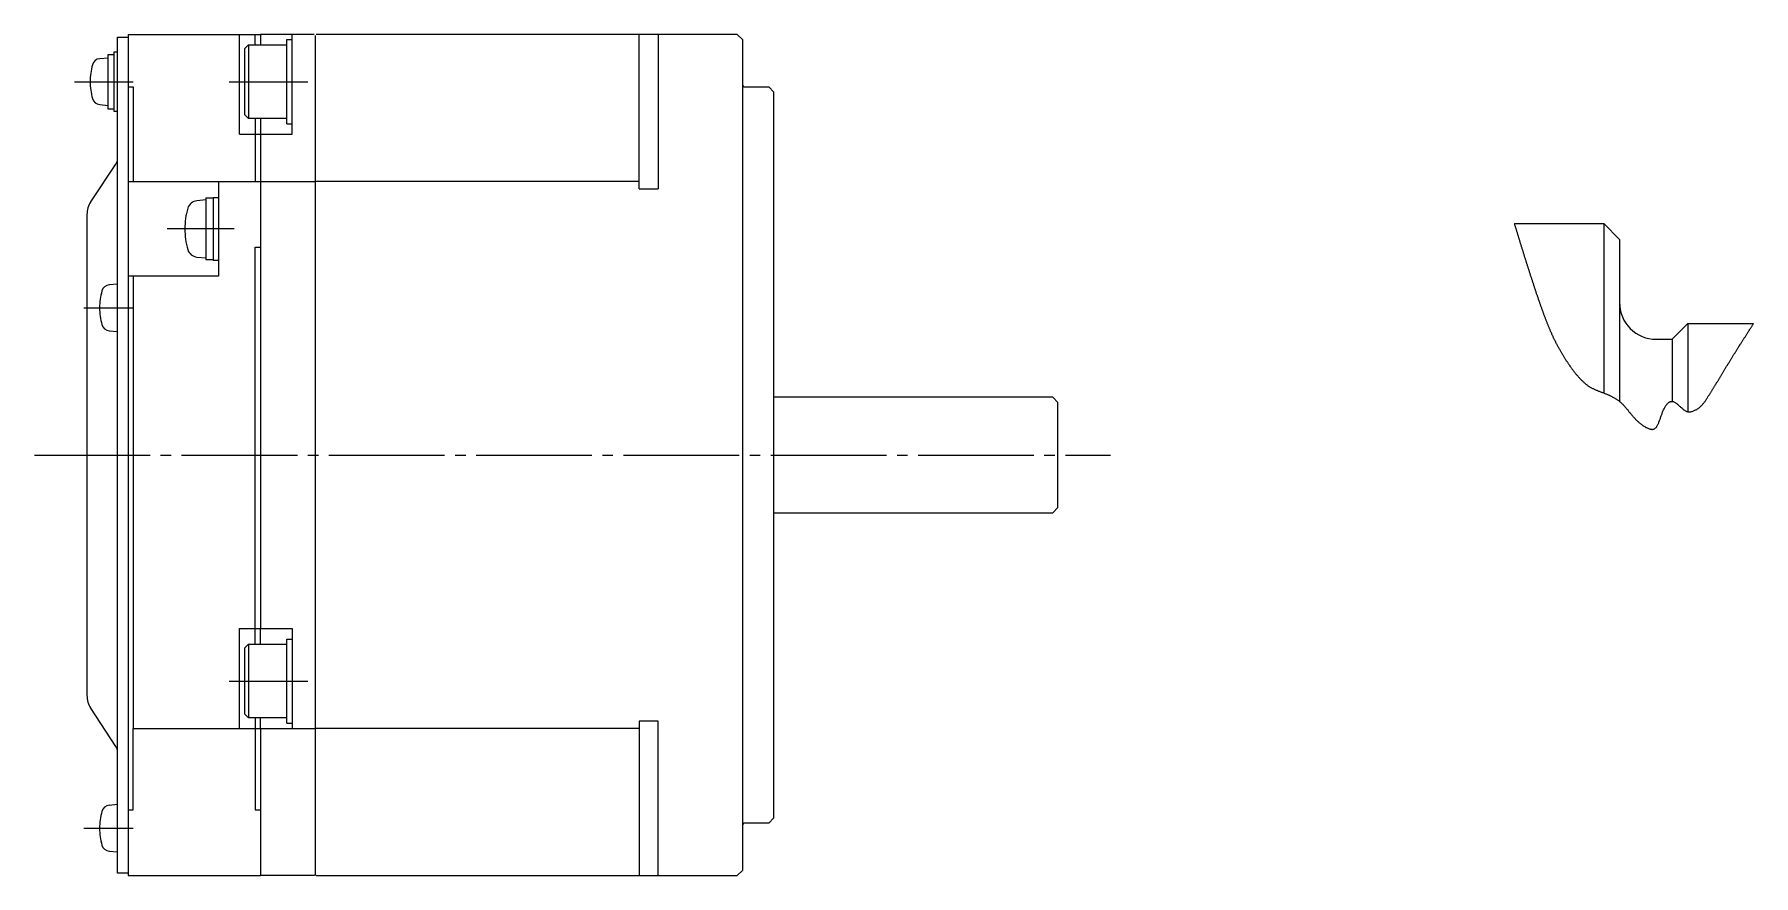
# Model space of a CAD drawing. Extents: x -232 to 225, y -175 to 119.
# Drawn here: x -50.3 to 113.1, y -175 to -95 of the extents above; entities that cross this region are included whole.
import ezdxf

# ---------------------------------------------------------------- set-up
doc = ezdxf.new("R2010")
doc.units = 0
doc.linetypes.add('DASH_CENTER', pattern=[14, 11, -1, 1, -1])
doc.layers.get('0').update_dxf_attribs({"linetype": 'CONTINUOUS'})

msp = doc.modelspace()

# ---------------------------------------------------------------- linework, layer by layer
at = {"color": 7, "linetype": 'CONTINUOUS'}
for p, q in [((-42.4, -95.25), (-41.4, -95.25)), ((-42.4, -135), (-42.4, -95.25)), ((-41.4, -95), (-28.8, -95)), ((-41.4, -95), (-41.4, -175)), ((-30.8, -104.5), (-30.8, -95)), ((-29.95, -96), (-30.3, -96.35)), ((-30.3, -102.65), (-30.3, -96.35)), ((-29.95, -96), (-29.95, -103)), ((-29.95, -96), (-26.3, -96)), ((-29.3, -96), (-29.3, -95)), ((-23.7, -95), (-28.8, -95)), ((-28.8, -95), (-28.8, -96)), ((-26.3, -103.5), (-26.3, -95.5)), ((-26.3, -95.5), (-25.8, -95.5)), ((-25.8, -104.5), (-25.8, -95)), ((-23.6, -95.1), (-23.6, -174.9)), ((16.5, -95), (-23.5, -95)), ((7.2, -109.68), (7.2, -95)), ((9, -95), (9, -109.68)), ((17, -95.5), (16.5, -95)), ((17, -95.5), (17, -174.5)), ((-43.3, -97.25), (-44.08, -97.32)), ((-43.3, -102.1), (-43.3, -96.9)), ((-43.3, -96.9), (-42.7, -96.9)), ((-42.7, -102.35), (-42.7, -96.65)), ((-42.7, -96.65), (-42.4, -96.65)), ((-41.4, -100), (-40.9, -100)), ((-40.9, -100), (-40.9, -109)), ((17.3, -100), (19.5, -100)), ((19.5, -100), (20, -100.5)), ((20, -135), (20, -100.5)), ((-44.08, -101.68), (-43.3, -101.75)), ((-42.7, -102.1), (-43.3, -102.1)), ((-42.4, -102.35), (-42.7, -102.35)), ((-30.3, -102.65), (-29.95, -103)), ((-30.8, -104.5), (-25.8, -104.5)), ((-26.3, -103), (-29.95, -103)), ((-29.3, -103), (-29.3, -109)), ((-28.8, -103), (-28.8, -151.5)), ((-26.3, -103.5), (-25.8, -103.5)), ((-44.93, -110.91), (-42.57, -107.35)), ((-41.4, -109), (-28.8, -109)), ((-32.8, -109), (-32.8, -118)), ((-28.8, -109), (-23.6, -109)), ((7.2, -109), (-23.6, -109)), ((-34, -110.75), (-34.85, -110.82)), ((-34, -110.55), (-33.3, -110.55)), ((-34, -110.55), (-34, -116.45)), ((-33.3, -110.5), (-33.3, -116.5)), ((-33.3, -110.5), (-32.8, -110.5)), ((7.2, -109.68), (9, -109.68)), ((-45.3, -112.12), (-45.3, -135)), ((90.38, -113), (98.88, -113)), ((98.88, -113), (98.88, -129.1)), ((98.88, -113), (100.38, -114.5)), ((-29.3, -153), (-29.3, -115.25)), ((-29.3, -115.25), (-28.8, -115.25)), ((100.38, -114.5), (100.38, -129.9)), ((-34.85, -116.18), (-34, -116.25)), ((-33.3, -116.45), (-34, -116.45)), ((-32.8, -116.5), (-33.3, -116.5)), ((-42.4, -118.75), (-43.18, -118.82)), ((-32.8, -118), (-41.4, -118)), ((-40.9, -118), (-40.9, -161)), ((105.38, -124), (106.88, -122.5)), ((106.88, -122.5), (113.13, -122.5)), ((106.88, -122.5), (106.88, -130.88)), ((-43.18, -123.18), (-42.4, -123.25)), ((103.88, -124), (105.38, -124)), ((105.38, -124), (105.38, -129.9)), ((46.5, -129.5), (20, -129.5)), ((47, -130), (46.5, -129.5)), ((47, -140), (47, -130)), ((-45.3, -135), (-45.3, -157.88)), ((-42.4, -174.75), (-42.4, -135)), ((20, -169.5), (20, -135)), ((20, -140.5), (46.5, -140.5)), ((46.5, -140.5), (47, -140)), ((-30.8, -151.5), (-28.8, -151.5)), ((-30.8, -161), (-30.8, -151.5)), ((-28.8, -153), (-28.8, -151.5)), ((-28.8, -151.5), (-25.8, -151.5)), ((-25.8, -151.5), (-25.8, -161)), ((-29.95, -153), (-30.3, -153.35)), ((-30.3, -159.65), (-30.3, -153.35)), ((-29.95, -153), (-29.95, -160)), ((-29.95, -153), (-26.3, -153)), ((-26.3, -152.5), (-25.8, -152.5)), ((-26.3, -160.5), (-26.3, -152.5)), ((-42.57, -162.71), (-44.93, -159.09)), ((-30.3, -159.65), (-29.95, -160)), ((-26.3, -160), (-29.95, -160)), ((-29.3, -160), (-29.3, -168.75)), ((-28.8, -161), (-28.8, -160)), ((-40.9, -161), (-28.8, -161)), ((-40.9, -168.75), (-40.9, -161)), ((-28.8, -161), (-28.8, -175)), ((-28.8, -161), (-23.6, -161)), ((-26.3, -160.5), (-25.8, -160.5)), ((7.2, -161), (-23.6, -161)), ((7.2, -160.32), (7.2, -175)), ((9, -160.32), (7.2, -160.32)), ((9, -175), (9, -160.32)), ((-42.4, -168.25), (-43.18, -168.32)), ((-41.4, -168.75), (-40.9, -168.75)), ((-29.3, -168.75), (-28.8, -168.75)), ((20, -169.5), (19.5, -170)), ((19.5, -170), (17.3, -170)), ((-43.18, -172.68), (-42.4, -172.75)), ((-41.4, -174.75), (-42.4, -174.75)), ((16.5, -175), (17, -174.5)), ((-41.4, -175), (-28.8, -175)), ((-23.7, -175), (-28.8, -175)), ((-23.6, -174.9), (-23.7, -175)), ((-23.5, -175), (-23.6, -174.9)), ((-23.5, -175), (16.5, -175))]:
    msp.add_line(p, q, dxfattribs=at)
at = {"color": 1, "linetype": 'DASH_CENTER'}
for p, q in [((-46.5, -99.5), (-40.9, -99.5)), ((-31.8, -99.5), (-24.3, -99.5)), ((-31.3, -113.5), (-37.68, -113.5)), ((-45.6, -121), (-40.9, -121)), ((-50.3, -135), (52, -135)), ((-31.8, -156.5), (-24.3, -156.5)), ((-45.6, -170.5), (-40.9, -170.5))]:
    msp.add_line(p, q, dxfattribs=at)
at = {"color": 2}
msp.add_polyline3d([(90.38, -113, 0), (90.39, -113.06, 0), (90.41, -113.12, 0), (90.43, -113.18, 0), (90.45, -113.24, 0), (90.47, -113.3, 0), (90.49, -113.36, 0), (90.51, -113.42, 0), (90.52, -113.48, 0), (90.54, -113.54, 0), (90.56, -113.6, 0), (90.58, -113.66, 0), (90.6, -113.72, 0), (90.62, -113.78, 0), (90.64, -113.84, 0), (90.65, -113.91, 0), (90.67, -113.97, 0), (90.69, -114.03, 0), (90.71, -114.09, 0), (90.73, -114.15, 0), (90.75, -114.21, 0), (90.77, -114.27, 0), (90.78, -114.33, 0), (90.8, -114.39, 0), (90.82, -114.45, 0), (90.84, -114.51, 0), (90.86, -114.57, 0), (90.88, -114.63, 0), (90.9, -114.69, 0), (90.91, -114.75, 0), (90.93, -114.81, 0), (90.95, -114.87, 0), (90.97, -114.93, 0), (90.99, -114.99, 0), (91.01, -115.05, 0), (91.03, -115.11, 0), (91.04, -115.17, 0), (91.06, -115.23, 0), (91.08, -115.29, 0), (91.1, -115.35, 0), (91.12, -115.42, 0), (91.14, -115.47, 0), (91.16, -115.53, 0), (91.18, -115.6, 0), (91.19, -115.66, 0), (91.21, -115.72, 0), (91.23, -115.78, 0), (91.25, -115.84, 0), (91.27, -115.9, 0), (91.29, -115.96, 0), (91.31, -116.02, 0), (91.33, -116.08, 0), (91.35, -116.14, 0), (91.36, -116.2, 0), (91.38, -116.26, 0), (91.4, -116.32, 0), (91.42, -116.38, 0), (91.44, -116.44, 0), (91.46, -116.5, 0), (91.48, -116.56, 0), (91.5, -116.62, 0), (91.52, -116.68, 0), (91.54, -116.74, 0), (91.55, -116.8, 0), (91.57, -116.86, 0), (91.59, -116.92, 0), (91.61, -116.98, 0), (91.63, -117.04, 0), (91.65, -117.1, 0), (91.67, -117.16, 0), (91.69, -117.22, 0), (91.71, -117.28, 0), (91.73, -117.34, 0), (91.75, -117.4, 0), (91.77, -117.46, 0), (91.78, -117.52, 0), (91.8, -117.58, 0), (91.82, -117.64, 0), (91.84, -117.7, 0), (91.86, -117.77, 0), (91.88, -117.83, 0), (91.9, -117.89, 0), (91.92, -117.95, 0), (91.94, -118.01, 0), (91.96, -118.07, 0), (91.98, -118.13, 0), (92, -118.19, 0), (92.02, -118.25, 0), (92.04, -118.31, 0), (92.06, -118.37, 0), (92.08, -118.43, 0), (92.1, -118.49, 0), (92.12, -118.55, 0), (92.14, -118.61, 0), (92.16, -118.67, 0), (92.17, -118.73, 0), (92.19, -118.79, 0), (92.21, -118.85, 0), (92.23, -118.91, 0), (92.25, -118.97, 0), (92.27, -119.03, 0), (92.29, -119.09, 0), (92.31, -119.15, 0), (92.33, -119.21, 0), (92.35, -119.27, 0), (92.37, -119.33, 0), (92.39, -119.39, 0), (92.41, -119.45, 0), (92.43, -119.51, 0), (92.45, -119.57, 0), (92.47, -119.63, 0), (92.49, -119.69, 0), (92.52, -119.75, 0), (92.54, -119.81, 0), (92.56, -119.87, 0), (92.58, -119.93, 0), (92.6, -119.99, 0), (92.62, -120.05, 0), (92.64, -120.11, 0), (92.66, -120.17, 0), (92.68, -120.23, 0), (92.7, -120.29, 0), (92.72, -120.35, 0), (92.74, -120.41, 0), (92.76, -120.47, 0), (92.78, -120.53, 0), (92.8, -120.59, 0), (92.82, -120.65, 0), (92.84, -120.71, 0), (92.86, -120.77, 0), (92.88, -120.83, 0), (92.91, -120.89, 0), (92.93, -120.95, 0), (92.95, -121, 0), (92.97, -121.06, 0), (92.99, -121.12, 0), (93.01, -121.18, 0), (93.03, -121.24, 0), (93.05, -121.3, 0), (93.08, -121.36, 0), (93.1, -121.42, 0), (93.12, -121.48, 0), (93.14, -121.54, 0), (93.16, -121.6, 0), (93.18, -121.66, 0), (93.21, -121.72, 0), (93.23, -121.78, 0), (93.25, -121.84, 0), (93.27, -121.9, 0), (93.3, -121.96, 0), (93.32, -122.02, 0), (93.34, -122.08, 0), (93.36, -122.13, 0), (93.39, -122.19, 0), (93.41, -122.25, 0), (93.43, -122.31, 0), (93.46, -122.37, 0), (93.48, -122.43, 0), (93.5, -122.49, 0), (93.53, -122.55, 0), (93.55, -122.61, 0), (93.57, -122.66, 0), (93.6, -122.72, 0), (93.62, -122.78, 0), (93.65, -122.84, 0), (93.67, -122.9, 0), (93.69, -122.95, 0), (93.72, -123.01, 0), (93.74, -123.07, 0), (93.77, -123.13, 0), (93.79, -123.19, 0), (93.82, -123.25, 0), (93.84, -123.3, 0), (93.87, -123.36, 0), (93.9, -123.42, 0), (93.92, -123.48, 0), (93.95, -123.53, 0), (93.97, -123.59, 0), (94, -123.65, 0), (94.03, -123.71, 0), (94.05, -123.76, 0), (94.08, -123.82, 0), (94.11, -123.88, 0), (94.14, -123.94, 0), (94.16, -123.99, 0), (94.19, -124.05, 0), (94.22, -124.11, 0), (94.25, -124.16, 0), (94.28, -124.22, 0), (94.3, -124.27, 0), (94.33, -124.33, 0), (94.36, -124.39, 0), (94.39, -124.44, 0), (94.42, -124.5, 0), (94.45, -124.56, 0), (94.48, -124.61, 0), (94.51, -124.67, 0), (94.54, -124.72, 0), (94.57, -124.78, 0), (94.6, -124.83, 0), (94.63, -124.89, 0), (94.66, -124.94, 0), (94.69, -125, 0), (94.73, -125.05, 0), (94.76, -125.11, 0), (94.79, -125.16, 0), (94.82, -125.22, 0), (94.85, -125.27, 0), (94.89, -125.33, 0), (94.92, -125.38, 0), (94.95, -125.44, 0), (94.98, -125.49, 0), (95.02, -125.54, 0), (95.05, -125.6, 0), (95.08, -125.65, 0), (95.12, -125.7, 0), (95.15, -125.76, 0), (95.18, -125.81, 0), (95.22, -125.87, 0), (95.25, -125.92, 0), (95.29, -125.97, 0), (95.32, -126.03, 0), (95.36, -126.08, 0), (95.39, -126.13, 0), (95.42, -126.18, 0), (95.46, -126.24, 0), (95.5, -126.29, 0), (95.53, -126.34, 0), (95.57, -126.39, 0), (95.6, -126.44, 0), (95.64, -126.5, 0), (95.67, -126.55, 0), (95.71, -126.6, 0), (95.75, -126.65, 0), (95.78, -126.7, 0), (95.82, -126.75, 0), (95.86, -126.81, 0), (95.9, -126.86, 0), (95.93, -126.91, 0), (95.97, -126.96, 0), (96.01, -127.01, 0), (96.05, -127.06, 0), (96.09, -127.11, 0), (96.13, -127.16, 0), (96.16, -127.21, 0), (96.2, -127.26, 0), (96.24, -127.31, 0), (96.29, -127.35, 0), (96.33, -127.4, 0), (96.37, -127.45, 0), (96.41, -127.5, 0), (96.45, -127.55, 0), (96.49, -127.59, 0), (96.54, -127.64, 0), (96.58, -127.69, 0), (96.62, -127.73, 0), (96.67, -127.78, 0), (96.71, -127.83, 0), (96.76, -127.87, 0), (96.8, -127.92, 0), (96.85, -127.96, 0), (96.89, -128.01, 0), (96.94, -128.05, 0), (96.99, -128.09, 0), (97.04, -128.13, 0), (97.08, -128.18, 0), (97.13, -128.22, 0), (97.18, -128.26, 0), (97.23, -128.3, 0), (97.28, -128.33, 0), (97.33, -128.37, 0), (97.38, -128.41, 0), (97.44, -128.44, 0), (97.49, -128.48, 0), (97.54, -128.51, 0), (97.59, -128.55, 0), (97.65, -128.58, 0), (97.7, -128.61, 0), (97.76, -128.64, 0), (97.81, -128.67, 0), (97.87, -128.69, 0), (97.93, -128.72, 0), (97.98, -128.75, 0), (98.04, -128.77, 0), (98.1, -128.8, 0), (98.15, -128.82, 0), (98.21, -128.85, 0), (98.27, -128.87, 0), (98.33, -128.89, 0), (98.39, -128.92, 0), (98.45, -128.94, 0), (98.51, -128.96, 0), (98.57, -128.98, 0), (98.63, -129.01, 0), (98.69, -129.03, 0), (98.75, -129.05, 0), (98.81, -129.07, 0), (98.87, -129.1, 0), (98.93, -129.12, 0), (98.99, -129.14, 0), (99.05, -129.17, 0), (99.11, -129.19, 0), (99.17, -129.22, 0), (99.23, -129.24, 0), (99.29, -129.27, 0), (99.35, -129.29, 0), (99.4, -129.32, 0), (99.46, -129.35, 0), (99.52, -129.38, 0), (99.58, -129.4, 0), (99.64, -129.43, 0), (99.69, -129.46, 0), (99.75, -129.49, 0), (99.81, -129.52, 0), (99.86, -129.55, 0), (99.92, -129.59, 0), (99.97, -129.62, 0), (100.02, -129.65, 0), (100.08, -129.68, 0), (100.13, -129.72, 0), (100.18, -129.75, 0), (100.23, -129.79, 0), (100.28, -129.82, 0), (100.33, -129.86, 0), (100.38, -129.9, 0), (100.42, -129.94, 0), (100.47, -129.98, 0), (100.51, -130.02, 0), (100.56, -130.06, 0), (100.6, -130.1, 0), (100.64, -130.14, 0), (100.68, -130.18, 0), (100.73, -130.22, 0), (100.77, -130.27, 0), (100.81, -130.31, 0), (100.85, -130.35, 0), (100.89, -130.4, 0), (100.92, -130.44, 0), (100.96, -130.49, 0), (101, -130.54, 0), (101.04, -130.58, 0), (101.08, -130.63, 0), (101.12, -130.68, 0), (101.16, -130.72, 0), (101.19, -130.77, 0), (101.23, -130.82, 0), (101.27, -130.87, 0), (101.31, -130.92, 0), (101.35, -130.97, 0), (101.39, -131.01, 0), (101.43, -131.06, 0), (101.47, -131.11, 0), (101.51, -131.16, 0), (101.55, -131.21, 0), (101.6, -131.26, 0), (101.64, -131.31, 0), (101.68, -131.36, 0), (101.73, -131.41, 0), (101.77, -131.46, 0), (101.82, -131.51, 0), (101.87, -131.56, 0), (101.91, -131.61, 0), (101.96, -131.66, 0), (102.01, -131.71, 0), (102.07, -131.75, 0), (102.12, -131.8, 0), (102.17, -131.85, 0), (102.23, -131.9, 0), (102.28, -131.95, 0), (102.34, -132, 0), (102.4, -132.04, 0), (102.46, -132.09, 0), (102.52, -132.13, 0), (102.58, -132.18, 0), (102.64, -132.22, 0), (102.7, -132.26, 0), (102.77, -132.3, 0), (102.83, -132.33, 0), (102.89, -132.37, 0), (102.95, -132.4, 0), (103.01, -132.43, 0), (103.07, -132.46, 0), (103.13, -132.48, 0), (103.19, -132.5, 0), (103.25, -132.52, 0), (103.3, -132.53, 0), (103.36, -132.54, 0), (103.41, -132.55, 0), (103.46, -132.56, 0), (103.51, -132.56, 0), (103.56, -132.55, 0), (103.61, -132.54, 0), (103.65, -132.53, 0), (103.69, -132.51, 0), (103.73, -132.48, 0), (103.77, -132.46, 0), (103.81, -132.43, 0), (103.85, -132.39, 0), (103.88, -132.35, 0), (103.91, -132.31, 0), (103.94, -132.26, 0), (103.97, -132.21, 0), (104, -132.16, 0), (104.03, -132.11, 0), (104.06, -132.05, 0), (104.08, -131.99, 0), (104.11, -131.93, 0), (104.13, -131.86, 0), (104.16, -131.8, 0), (104.18, -131.73, 0), (104.21, -131.66, 0), (104.23, -131.59, 0), (104.26, -131.52, 0), (104.28, -131.44, 0), (104.31, -131.37, 0), (104.33, -131.29, 0), (104.36, -131.22, 0), (104.39, -131.14, 0), (104.42, -131.07, 0), (104.44, -130.99, 0), (104.47, -130.92, 0), (104.51, -130.84, 0), (104.54, -130.77, 0), (104.57, -130.7, 0), (104.61, -130.62, 0), (104.64, -130.56, 0), (104.68, -130.49, 0), (104.72, -130.42, 0), (104.75, -130.36, 0), (104.79, -130.3, 0), (104.83, -130.24, 0), (104.88, -130.19, 0), (104.92, -130.14, 0), (104.96, -130.09, 0), (105, -130.05, 0), (105.05, -130.01, 0), (105.09, -129.98, 0), (105.14, -129.95, 0), (105.19, -129.93, 0), (105.24, -129.91, 0), (105.29, -129.9, 0), (105.34, -129.9, 0), (105.39, -129.9, 0), (105.44, -129.91, 0), (105.5, -129.92, 0), (105.55, -129.94, 0), (105.6, -129.97, 0), (105.66, -130, 0), (105.71, -130.03, 0), (105.77, -130.07, 0), (105.82, -130.11, 0), (105.87, -130.16, 0), (105.93, -130.2, 0), (105.98, -130.25, 0), (106.03, -130.29, 0), (106.09, -130.34, 0), (106.14, -130.39, 0), (106.19, -130.44, 0), (106.24, -130.49, 0), (106.29, -130.53, 0), (106.34, -130.58, 0), (106.39, -130.62, 0), (106.44, -130.66, 0), (106.5, -130.7, 0), (106.55, -130.74, 0), (106.6, -130.77, 0), (106.65, -130.8, 0), (106.7, -130.82, 0), (106.76, -130.85, 0), (106.81, -130.87, 0), (106.87, -130.88, 0), (106.93, -130.89, 0), (106.99, -130.89, 0), (107.05, -130.89, 0), (107.11, -130.89, 0), (107.17, -130.88, 0), (107.23, -130.87, 0), (107.3, -130.85, 0), (107.36, -130.83, 0), (107.42, -130.81, 0), (107.48, -130.78, 0), (107.54, -130.75, 0), (107.6, -130.72, 0), (107.66, -130.69, 0), (107.72, -130.66, 0), (107.78, -130.62, 0), (107.84, -130.58, 0), (107.89, -130.54, 0), (107.94, -130.5, 0), (108, -130.46, 0), (108.05, -130.42, 0), (108.09, -130.38, 0), (108.14, -130.33, 0), (108.19, -130.29, 0), (108.23, -130.24, 0), (108.27, -130.19, 0), (108.31, -130.14, 0), (108.36, -130.1, 0), (108.39, -130.05, 0), (108.43, -130, 0), (108.47, -129.95, 0), (108.51, -129.9, 0), (108.54, -129.84, 0), (108.58, -129.79, 0), (108.61, -129.74, 0), (108.65, -129.69, 0), (108.68, -129.64, 0), (108.72, -129.58, 0), (108.75, -129.53, 0), (108.78, -129.48, 0), (108.82, -129.42, 0), (108.85, -129.37, 0), (108.89, -129.32, 0), (108.92, -129.26, 0), (108.95, -129.21, 0), (108.98, -129.16, 0), (109.02, -129.1, 0), (109.05, -129.05, 0), (109.08, -129, 0), (109.12, -128.94, 0), (109.15, -128.89, 0), (109.19, -128.84, 0), (109.22, -128.78, 0), (109.25, -128.73, 0), (109.28, -128.68, 0), (109.32, -128.62, 0), (109.35, -128.57, 0), (109.38, -128.51, 0), (109.42, -128.46, 0), (109.45, -128.41, 0), (109.48, -128.35, 0), (109.51, -128.3, 0), (109.55, -128.24, 0), (109.58, -128.19, 0), (109.61, -128.14, 0), (109.64, -128.08, 0), (109.68, -128.03, 0), (109.71, -127.97, 0), (109.74, -127.92, 0), (109.78, -127.87, 0), (109.81, -127.81, 0), (109.84, -127.76, 0), (109.88, -127.7, 0), (109.91, -127.65, 0), (109.94, -127.59, 0), (109.97, -127.54, 0), (110.01, -127.49, 0), (110.04, -127.43, 0), (110.07, -127.38, 0), (110.1, -127.32, 0), (110.14, -127.27, 0), (110.17, -127.22, 0), (110.2, -127.16, 0), (110.23, -127.11, 0), (110.27, -127.05, 0), (110.3, -127, 0), (110.33, -126.94, 0), (110.37, -126.89, 0), (110.4, -126.84, 0), (110.43, -126.78, 0), (110.46, -126.73, 0), (110.5, -126.67, 0), (110.53, -126.62, 0), (110.56, -126.56, 0), (110.59, -126.51, 0), (110.63, -126.46, 0), (110.66, -126.4, 0), (110.69, -126.35, 0), (110.73, -126.29, 0), (110.76, -126.24, 0), (110.79, -126.19, 0), (110.83, -126.13, 0), (110.86, -126.08, 0), (110.89, -126.02, 0), (110.92, -125.97, 0), (110.96, -125.92, 0), (110.99, -125.86, 0), (111.03, -125.81, 0), (111.06, -125.75, 0), (111.09, -125.7, 0), (111.12, -125.65, 0), (111.16, -125.59, 0), (111.19, -125.54, 0), (111.22, -125.48, 0), (111.26, -125.43, 0), (111.29, -125.38, 0), (111.33, -125.32, 0), (111.36, -125.27, 0), (111.39, -125.22, 0), (111.43, -125.16, 0), (111.46, -125.11, 0), (111.49, -125.06, 0), (111.53, -125, 0), (111.56, -124.95, 0), (111.59, -124.9, 0), (111.63, -124.84, 0), (111.66, -124.79, 0), (111.69, -124.73, 0), (111.73, -124.68, 0), (111.76, -124.63, 0), (111.8, -124.58, 0), (111.83, -124.52, 0), (111.86, -124.47, 0), (111.9, -124.42, 0), (111.93, -124.36, 0), (111.97, -124.31, 0), (112, -124.25, 0), (112.03, -124.2, 0), (112.07, -124.15, 0), (112.1, -124.09, 0), (112.14, -124.04, 0), (112.17, -123.99, 0), (112.2, -123.94, 0), (112.24, -123.88, 0), (112.27, -123.83, 0), (112.31, -123.78, 0), (112.34, -123.72, 0), (112.37, -123.67, 0), (112.41, -123.61, 0), (112.44, -123.56, 0), (112.48, -123.51, 0), (112.51, -123.46, 0), (112.54, -123.4, 0), (112.58, -123.35, 0), (112.61, -123.3, 0), (112.65, -123.24, 0), (112.68, -123.19, 0), (112.72, -123.14, 0), (112.75, -123.08, 0), (112.78, -123.03, 0), (112.82, -122.98, 0), (112.85, -122.92, 0), (112.89, -122.87, 0), (112.92, -122.82, 0), (112.95, -122.77, 0), (112.99, -122.71, 0), (113.02, -122.66, 0), (113.06, -122.61, 0), (113.09, -122.55, 0), (113.12, -122.5, 0)], dxfattribs=at)
at = {"color": 7, "linetype": 'CONTINUOUS'}
for centre, radius, start, end in [((-39, -99.5), 6, 164.5573, 180), ((-44.01, -98.11), 0.8, 95, 164.5573), ((-39, -99.5), 6, 180, 195.4427), ((-44.01, -100.88), 0.8, 195.4427, 265), ((17.3, -99.7), 0.3, 180, 270), ((-43.4, -106.8), 1, 326.3649, 0), ((-43.1, -112.12), 2.2, 146.3649, 180), ((-34.76, -111.82), 1, 95, 163.743), ((-29, -113.5), 7, 163.743, 180), ((-29, -113.5), 7, 180, 196.257), ((-34.76, -115.18), 1, 196.257, 265), ((-43.11, -119.61), 0.8, 95, 164.5573), ((-38.1, -121), 6, 164.5573, 180), ((103.88, -120.5), 3.5, 180, 270), ((-38.1, -121), 6, 180, 195.4427), ((-43.11, -122.38), 0.8, 195.4427, 265), ((-43.1, -157.88), 2.2, 180, 213.6351), ((-43.4, -163.26), 1, 0, 33.6351), ((-43.11, -169.11), 0.8, 95, 164.5573), ((-38.1, -170.5), 6, 164.5573, 180), ((-38.1, -170.5), 6, 180, 195.4427), ((17.3, -170.3), 0.3, 90, 180), ((-43.11, -171.88), 0.8, 195.4427, 265)]:
    msp.add_arc(centre, radius, start, end, dxfattribs=at)

doc.saveas('drawing.dxf')
